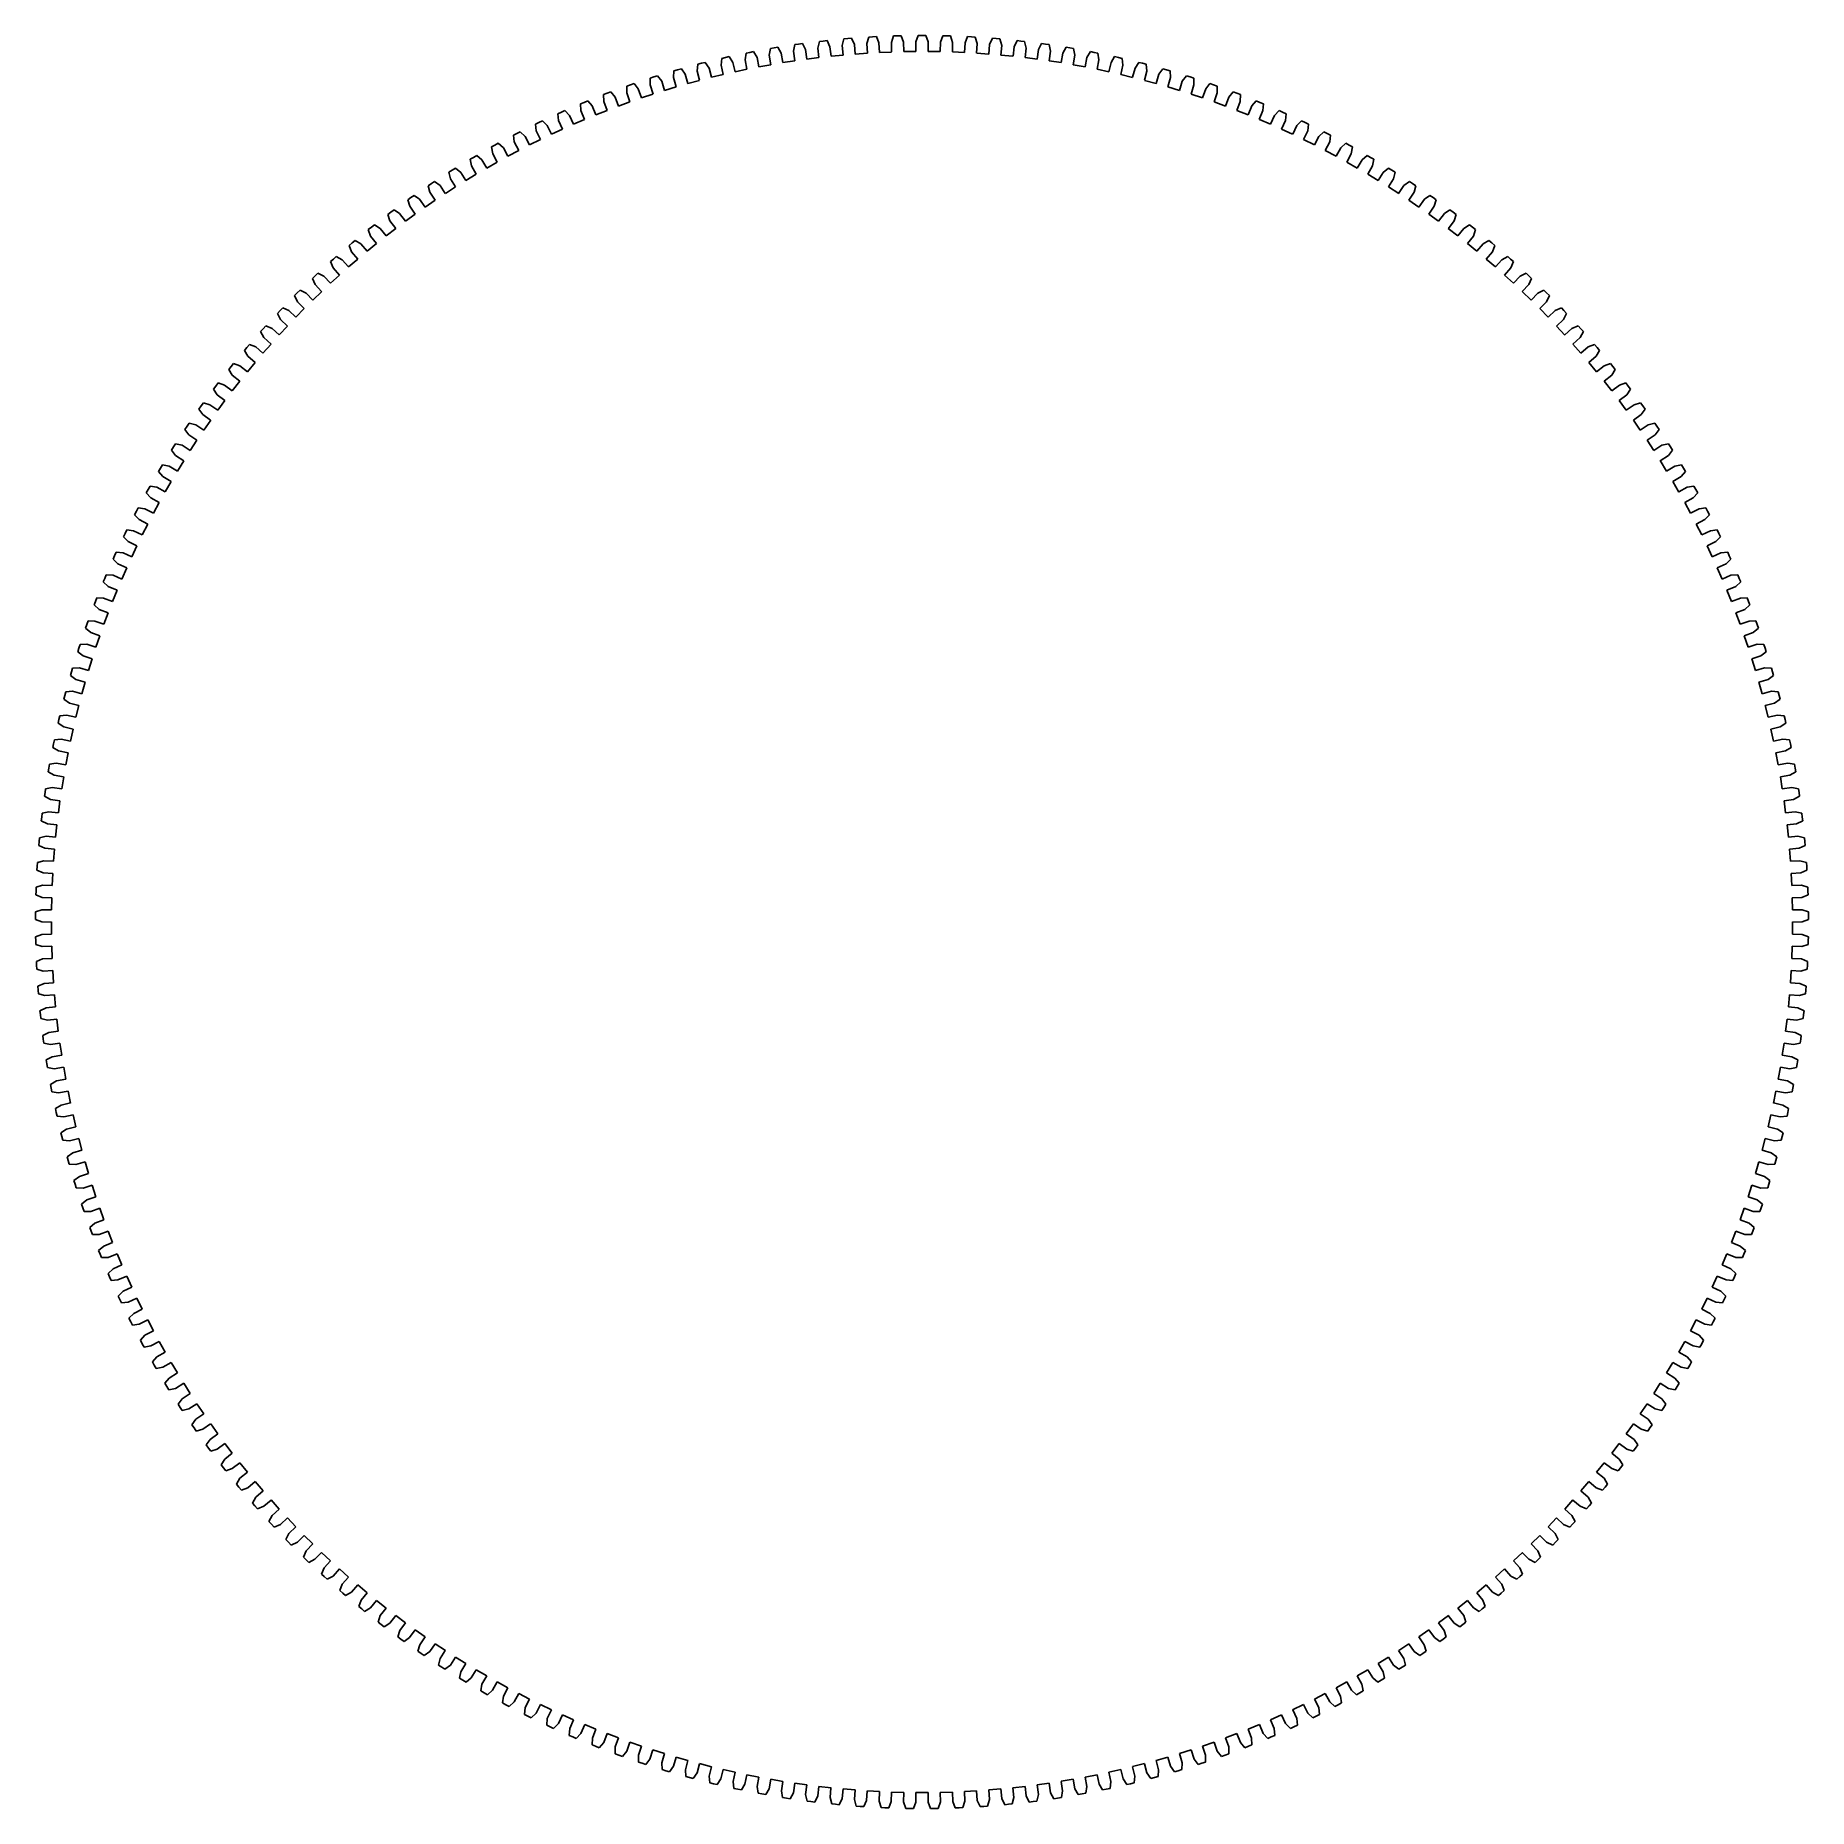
# Model space of a CAD drawing. Header units: inches. Extents: x 61 to 116.4, y 22 to 77.4.
import ezdxf

# ---------------------------------------------------------------- set-up
doc = ezdxf.new("R2010")
doc.units = ezdxf.units.IN
doc.header["$MEASUREMENT"] = 0

# ---------------------------------------------------------------- blocks, each defined once
blk = doc.blocks.new('*U1')
for p, q in [((-0.12, 0.25), (-0.19, 0.05)), ((-0.19, 0.05), (-0.19, -0.25)), ((-0.19, -0.25), (-0.19, 0.05)), ((0, 0.25), (-0.12, 0.25)), ((0, 0.25), (0.12, 0.25)), ((0.12, 0.25), (0.19, 0.05)), ((0.19, 0.05), (0.19, -0.25)), ((0.19, -0.25), (0.19, 0.05))]:
    blk.add_line(p, q)
blk = doc.blocks.new('*U2')
at = {"color": 0, "linetype": 'ByBlock', "lineweight": -2, "transparency": 16777216}
for p, rotation in [((84.153, 76.776), 9.599999999999982), ((84.911, 76.893), 7.99999999999998), ((85.672, 76.989), 6.399999999999948), ((86.435, 77.064), 4.799999999999903), ((87.2, 77.118), 3.19999999999986), ((87.966, 77.15), 1.600000000000037), ((89.5, 77.15), 358.3999999999999), ((90.266, 77.118), 356.8000000000001), ((91.031, 77.064), 355.2000000000001), ((91.795, 76.989), 353.6), ((92.556, 76.893), 352.0000000000001), ((93.314, 76.776), 350.4), ((81.903, 76.298), 14.39999999999996), ((82.648, 76.478), 12.79999999999999), ((83.399, 76.638), 11.20000000000001), ((94.068, 76.638), 348.8), ((94.818, 76.478), 347.2), ((95.564, 76.298), 345.6), ((80.429, 75.875), 17.59999999999999), ((81.163, 76.097), 15.99999999999997), ((96.304, 76.097), 344.0000000000001), ((97.038, 75.875), 342.4), ((78.267, 75.088), 22.39999999999998), ((78.98, 75.371), 20.79999999999999), ((79.701, 75.633), 19.19999999999999), ((97.766, 75.633), 340.8000000000001), ((98.486, 75.371), 339.2), ((99.199, 75.088), 337.6000000000001), ((77.562, 74.786), 23.99999999999997), ((99.904, 74.786), 336), ((76.179, 74.123), 27.19999999999997), ((76.866, 74.464), 25.60000000000001), ((100.601, 74.464), 334.3999999999999), ((101.288, 74.123), 332.8), ((75.502, 73.763), 28.79999999999999), ((101.965, 73.763), 331.2), ((74.179, 72.987), 31.99999999999999), ((74.835, 73.385), 30.39999999999999), ((102.632, 73.385), 329.6), ((103.288, 72.987), 328), ((73.534, 72.572), 33.59999999999998), ((103.932, 72.572), 326.4), ((72.901, 72.139), 35.19999999999999), ((104.565, 72.139), 324.8), ((71.673, 71.22), 38.39999999999998), ((72.281, 71.688), 36.80000000000001), ((105.186, 71.688), 323.2), ((105.793, 71.22), 321.6), ((71.079, 70.735), 40.00000000000001), ((106.388, 70.735), 320.0000000000001), ((70.498, 70.234), 41.60000000000002), ((106.968, 70.234), 318.4), ((69.932, 69.717), 43.20000000000002), ((107.534, 69.717), 316.8000000000001), ((69.38, 69.184), 44.80000000000001), ((108.086, 69.184), 315.2), ((68.844, 68.636), 46.40000000000002), ((108.623, 68.636), 313.6), ((68.323, 68.073), 47.99999999999999), ((109.144, 68.073), 312), ((67.817, 67.496), 49.60000000000002), ((109.649, 67.496), 310.4), ((67.329, 66.905), 51.2), ((110.138, 66.905), 308.8000000000001), ((66.856, 66.301), 52.8), ((110.61, 66.301), 307.2), ((66.401, 65.684), 54.4), ((111.065, 65.684), 305.6), ((65.964, 65.054), 56), ((111.503, 65.054), 304), ((65.544, 64.412), 57.59999999999998), ((111.923, 64.412), 302.4), ((65.142, 63.759), 59.20000000000001), ((112.325, 63.759), 300.8), ((64.758, 63.095), 60.79999999999998), ((112.708, 63.095), 299.2), ((64.394, 62.42), 62.39999999999999), ((113.073, 62.42), 297.6), ((64.048, 61.735), 63.99999999999999), ((113.419, 61.735), 296), ((63.721, 61.041), 65.6), ((113.745, 61.041), 294.4), ((63.414, 60.339), 67.19999999999999), ((114.052, 60.339), 292.8), ((63.127, 59.628), 68.8), ((114.34, 59.628), 291.2), ((62.86, 58.909), 70.4), ((114.607, 58.909), 289.6), ((62.612, 58.183), 72), ((114.854, 58.183), 288), ((62.386, 57.45), 73.6), ((115.081, 57.45), 286.4), ((62.179, 56.711), 75.2), ((115.287, 56.711), 284.8000000000001), ((61.994, 55.967), 76.80000000000001), ((115.473, 55.967), 283.2), ((61.829, 55.218), 78.4), ((115.637, 55.218), 281.6), ((61.685, 54.465), 80.00000000000001), ((115.781, 54.465), 280), ((61.563, 53.708), 81.60000000000001), ((115.904, 53.708), 278.4), ((61.461, 52.947), 83.20000000000002), ((116.005, 52.947), 276.8), ((61.381, 52.185), 84.80000000000001), ((116.085, 52.185), 275.2), ((61.322, 51.42), 86.4), ((116.144, 51.42), 273.6), ((61.285, 50.654), 87.99999999999999), ((116.182, 50.654), 272), ((61.269, 49.887), 89.60000000000002), ((116.198, 49.887), 270.4), ((61.274, 49.12), 91.2), ((116.192, 49.12), 268.8), ((61.301, 48.354), 92.8), ((116.166, 48.354), 267.2), ((61.349, 47.588), 94.39999999999999), ((116.117, 47.588), 265.6), ((61.419, 46.825), 95.99999999999999), ((116.048, 46.825), 264), ((61.509, 46.063), 97.6), ((115.957, 46.063), 262.4), ((61.621, 45.304), 99.20000000000002), ((115.845, 45.304), 260.8), ((61.755, 44.549), 100.8), ((115.712, 44.549), 259.2), ((61.909, 43.798), 102.4), ((115.558, 43.798), 257.6), ((62.084, 43.051), 104), ((115.383, 43.051), 256), ((62.28, 42.31), 105.6), ((115.187, 42.31), 254.4), ((62.496, 41.574), 107.2), ((114.97, 41.574), 252.8), ((62.733, 40.844), 108.8), ((114.733, 40.844), 251.2), ((62.991, 40.122), 110.4), ((114.476, 40.122), 249.6), ((63.268, 39.407), 112), ((114.199, 39.407), 248), ((63.565, 38.7), 113.6), ((113.901, 38.7), 246.4), ((63.882, 38.001), 115.2), ((113.584, 38.001), 244.7999999999999), ((64.218, 37.312), 116.8), ((113.248, 37.312), 243.2), ((64.574, 36.632), 118.4), ((112.893, 36.632), 241.6), ((64.948, 35.963), 120), ((112.519, 35.963), 240), ((65.34, 35.304), 121.6), ((112.126, 35.304), 238.4), ((65.751, 34.657), 123.2), ((111.715, 34.657), 236.8), ((66.18, 34.021), 124.8), ((111.286, 34.021), 235.2), ((66.627, 33.397), 126.4), ((110.84, 33.397), 233.6), ((67.09, 32.786), 128), ((110.376, 32.786), 232), ((67.571, 32.189), 129.6), ((109.896, 32.189), 230.4), ((68.068, 31.604), 131.2), ((109.398, 31.604), 228.8), ((68.581, 31.035), 132.8), ((108.885, 31.035), 227.2), ((69.11, 30.479), 134.4), ((108.356, 30.479), 225.6), ((69.654, 29.939), 136), ((107.812, 29.939), 224), ((70.213, 29.414), 137.6), ((107.253, 29.414), 222.4), ((70.787, 28.905), 139.2), ((106.68, 28.905), 220.8), ((71.374, 28.412), 140.8), ((106.092, 28.412), 219.2), ((71.976, 27.935), 142.4), ((72.59, 27.476), 144), ((104.877, 27.476), 216), ((105.491, 27.935), 217.6), ((73.216, 27.034), 145.6), ((104.25, 27.034), 214.4), ((73.855, 26.609), 147.2), ((103.611, 26.609), 212.8), ((74.506, 26.203), 148.8), ((75.167, 25.815), 150.4), ((102.299, 25.815), 209.6), ((102.961, 26.203), 211.2), ((75.839, 25.445), 152.0000000000001), ((101.627, 25.445), 208), ((76.521, 25.095), 153.6), ((77.213, 24.763), 155.2), ((100.254, 24.763), 204.8), ((100.945, 25.095), 206.4), ((77.914, 24.451), 156.8), ((78.623, 24.159), 158.4), ((98.844, 24.159), 201.6), ((99.553, 24.451), 203.2), ((79.34, 23.887), 160.0000000000001), ((80.064, 23.634), 161.6000000000001), ((97.403, 23.634), 198.4), ((98.127, 23.887), 199.9999999999999), ((80.795, 23.403), 163.2), ((81.532, 23.191), 164.8000000000001), ((82.275, 23), 166.4), ((95.191, 23), 193.6), ((95.934, 23.191), 195.1999999999999), ((96.672, 23.403), 196.8), ((83.023, 22.831), 168.0000000000001), ((83.775, 22.682), 169.6000000000001), ((84.531, 22.554), 171.2), ((92.935, 22.554), 188.8), ((93.691, 22.682), 190.3999999999999), ((94.444, 22.831), 191.9999999999999), ((85.291, 22.447), 172.8000000000001), ((86.053, 22.361), 174.4000000000001), ((86.817, 22.297), 176.0000000000001), ((87.583, 22.254), 177.6000000000002), ((88.35, 22.233), 179.2000000000006), ((89.117, 22.233), 180.7999999999994), ((89.883, 22.254), 182.3999999999998), ((90.649, 22.297), 183.9999999999999), ((91.413, 22.361), 185.5999999999999), ((92.176, 22.447), 187.2)]:
    blk.add_blockref('*U1', p, dxfattribs=dict(at, rotation=rotation))
blk.add_blockref('*U1', (88.733, 77.161), dxfattribs=at)
blk = doc.blocks.new('*U3')
blk.add_line((-0.19, 0.003), (0.19, -0.003))
blk = doc.blocks.new('*U4')
at = {"color": 0, "linetype": 'ByBlock', "lineweight": -2, "transparency": 16777216}
for p, rotation in [((83.82, 76.463), 11.20000000000001), ((84.57, 76.59), 9.599999999999982), ((85.322, 76.696), 7.99999999999998), ((86.078, 76.78), 6.399999999999948), ((86.835, 76.844), 4.799999999999978), ((87.594, 76.886), 3.19999999999986), ((88.353, 76.908), 1.599999999999809), ((89.873, 76.886), 358.4000000000002), ((90.632, 76.844), 356.8000000000001), ((91.389, 76.78), 355.2000000000001), ((92.144, 76.696), 353.6), ((92.897, 76.59), 351.9999999999999), ((93.646, 76.463), 350.4), ((81.598, 75.958), 16.00000000000001), ((82.334, 76.147), 14.40000000000001), ((83.075, 76.316), 12.79999999999999), ((94.392, 76.316), 348.8), ((95.133, 76.147), 347.2), ((95.869, 75.958), 345.6), ((80.143, 75.519), 19.20000000000001), ((80.867, 75.749), 17.59999999999999), ((96.599, 75.749), 344), ((97.324, 75.519), 342.4), ((78.715, 74.999), 22.40000000000001), ((79.425, 75.269), 20.8), ((98.041, 75.269), 340.8), ((98.752, 74.999), 339.2), ((77.318, 74.401), 25.60000000000001), ((78.012, 74.71), 23.99999999999999), ((99.454, 74.71), 337.6), ((100.149, 74.401), 336), ((75.957, 73.725), 28.8), ((76.633, 74.072), 27.19999999999999), ((100.834, 74.072), 334.4), ((101.51, 73.725), 332.8), ((75.291, 73.359), 30.39999999999999), ((102.176, 73.359), 331.2), ((73.991, 72.571), 33.59999999999999), ((74.635, 72.974), 31.99999999999999), ((102.831, 72.974), 329.6), ((103.476, 72.571), 328), ((73.358, 72.151), 35.19999999999999), ((104.109, 72.151), 326.4), ((72.737, 71.713), 36.8), ((104.73, 71.713), 324.8), ((72.128, 71.258), 38.4), ((105.338, 71.258), 323.2), ((70.951, 70.297), 41.60000000000002), ((71.533, 70.785), 40.00000000000001), ((105.934, 70.785), 321.6), ((106.516, 70.297), 320.0000000000001), ((70.382, 69.792), 43.20000000000002), ((107.084, 69.792), 318.4), ((69.828, 69.272), 44.80000000000001), ((107.638, 69.272), 316.8000000000001), ((69.289, 68.737), 46.40000000000002), ((108.178, 68.737), 315.2), ((68.765, 68.186), 47.99999999999999), ((108.702, 68.186), 313.6), ((68.256, 67.622), 49.59999999999999), ((109.21, 67.622), 312), ((67.764, 67.043), 51.19999999999999), ((109.703, 67.043), 310.4), ((67.288, 66.451), 52.8), ((110.179, 66.451), 308.8), ((66.828, 65.845), 54.40000000000001), ((110.638, 65.845), 307.2), ((66.386, 65.227), 56), ((111.081, 65.227), 305.6), ((65.961, 64.597), 57.59999999999998), ((111.506, 64.597), 304), ((65.554, 63.956), 59.20000000000001), ((111.913, 63.956), 302.4), ((65.165, 63.303), 60.79999999999998), ((112.302, 63.303), 300.8), ((64.794, 62.64), 62.39999999999999), ((112.673, 62.64), 299.2), ((64.442, 61.966), 63.99999999999999), ((113.025, 61.966), 297.6), ((64.109, 61.283), 65.6), ((113.358, 61.283), 296), ((63.795, 60.591), 67.19999999999999), ((113.672, 60.591), 294.4), ((63.5, 59.89), 68.8), ((113.966, 59.89), 292.8), ((63.225, 59.182), 70.4), ((114.241, 59.182), 291.2), ((62.97, 58.466), 72), ((114.496, 58.466), 289.6), ((62.736, 57.743), 73.6), ((114.731, 57.743), 288), ((62.521, 57.014), 75.2), ((114.946, 57.014), 286.4), ((62.327, 56.279), 76.80000000000001), ((115.14, 56.279), 284.8), ((62.153, 55.539), 78.4), ((115.313, 55.539), 283.2), ((62, 54.795), 80.00000000000001), ((115.466, 54.795), 281.6), ((61.869, 54.047), 81.60000000000001), ((115.598, 54.047), 280), ((61.758, 53.295), 83.20000000000002), ((115.709, 53.295), 278.4), ((61.668, 52.54), 84.8), ((115.799, 52.54), 276.8), ((61.599, 51.783), 86.4), ((115.868, 51.783), 275.2), ((61.551, 51.025), 87.99999999999999), ((115.916, 51.025), 273.6), ((61.524, 50.265), 89.6), ((115.942, 50.265), 272), ((61.519, 49.506), 91.2), ((115.947, 49.506), 270.4), ((61.535, 48.746), 92.8), ((115.932, 48.746), 268.8), ((61.572, 47.987), 94.39999999999999), ((115.894, 47.987), 267.1999999999999), ((61.63, 47.229), 95.99999999999999), ((115.836, 47.229), 265.6), ((61.71, 46.473), 97.6), ((115.757, 46.473), 264), ((61.81, 45.72), 99.19999999999999), ((115.656, 45.72), 262.4), ((61.932, 44.97), 100.8), ((115.535, 44.97), 260.8), ((62.074, 44.223), 102.4), ((115.392, 44.223), 259.1999999999999), ((62.237, 43.481), 104), ((115.229, 43.481), 257.6), ((62.421, 42.744), 105.6), ((115.045, 42.744), 256), ((62.626, 42.012), 107.2), ((114.841, 42.012), 254.4), ((62.85, 41.286), 108.8), ((114.616, 41.286), 252.8), ((63.095, 40.566), 110.4), ((114.371, 40.566), 251.2), ((63.36, 39.854), 112), ((114.106, 39.854), 249.6), ((63.645, 39.149), 113.6), ((113.822, 39.149), 247.9999999999999), ((63.949, 38.453), 115.2), ((113.517, 38.453), 246.3999999999999), ((64.273, 37.765), 116.8), ((113.194, 37.765), 244.7999999999999), ((64.615, 37.087), 118.4), ((112.851, 37.087), 243.1999999999999), ((112.49, 36.418), 241.6), ((64.977, 36.418), 120), ((65.357, 35.76), 121.6), ((112.11, 35.76), 239.9999999999999), ((65.755, 35.113), 123.2), ((111.712, 35.113), 238.4), ((66.171, 34.477), 124.8), ((111.295, 34.477), 236.8), ((66.605, 33.853), 126.4), ((110.862, 33.853), 235.2), ((67.056, 33.241), 128), ((110.411, 33.241), 233.6), ((67.524, 32.643), 129.6), ((109.943, 32.643), 231.9999999999999), ((68.008, 32.057), 131.2), ((109.458, 32.057), 230.4), ((68.509, 31.485), 132.8), ((108.958, 31.485), 228.8), ((69.025, 30.928), 134.4), ((108.441, 30.928), 227.1999999999999), ((69.557, 30.385), 136), ((107.91, 30.385), 225.5999999999999), ((70.103, 29.857), 137.6), ((107.363, 29.857), 223.9999999999999), ((70.665, 29.344), 139.2), ((106.802, 29.344), 222.4), ((71.24, 28.848), 140.8000000000001), ((106.227, 28.848), 220.8), ((71.829, 28.367), 142.4), ((105.638, 28.367), 219.2), ((72.431, 27.904), 144), ((105.036, 27.904), 217.6), ((73.046, 27.457), 145.6), ((104.421, 27.457), 216), ((73.673, 27.028), 147.2), ((74.312, 26.616), 148.8), ((103.155, 26.616), 212.8), ((103.794, 27.028), 214.4), ((74.962, 26.222), 150.4), ((102.505, 26.222), 211.2), ((75.622, 25.847), 151.9999999999999), ((76.293, 25.49), 153.6), ((101.173, 25.49), 208), ((101.844, 25.847), 209.6), ((76.974, 25.152), 155.2), ((100.492, 25.152), 206.4), ((77.664, 24.834), 156.8), ((78.363, 24.534), 158.4), ((99.104, 24.534), 203.2), ((99.803, 24.834), 204.8), ((79.069, 24.254), 160), ((79.783, 23.994), 161.6), ((97.683, 23.994), 200), ((98.397, 24.254), 201.6), ((80.504, 23.755), 163.2), ((81.232, 23.535), 164.8), ((81.965, 23.336), 166.4), ((95.501, 23.336), 195.2), ((96.235, 23.535), 196.8), ((96.962, 23.755), 198.4), ((82.704, 23.157), 168), ((83.447, 22.999), 169.6), ((84.195, 22.862), 171.2), ((84.946, 22.746), 172.8000000000001), ((92.521, 22.746), 188.8), ((93.272, 22.862), 190.4), ((94.019, 22.999), 192), ((94.763, 23.157), 193.6), ((85.7, 22.65), 174.4), ((86.456, 22.576), 176.0000000000001), ((87.214, 22.523), 177.6000000000002), ((87.973, 22.491), 179.2000000000006), ((88.733, 22.481), 180.7999999999994), ((89.493, 22.491), 182.3999999999998), ((90.252, 22.523), 184), ((91.011, 22.576), 185.6), ((91.767, 22.65), 187.1999999999999)]:
    blk.add_blockref('*U3', p, dxfattribs=dict(at, rotation=rotation))
blk.add_blockref('*U3', (89.113, 76.908), dxfattribs=at)

msp = doc.modelspace()

# ---------------------------------------------------------------- block references
for name in ['*U2', '*U4']:
    msp.add_blockref(name, (0, 0))

doc.saveas('drawing.dxf')
